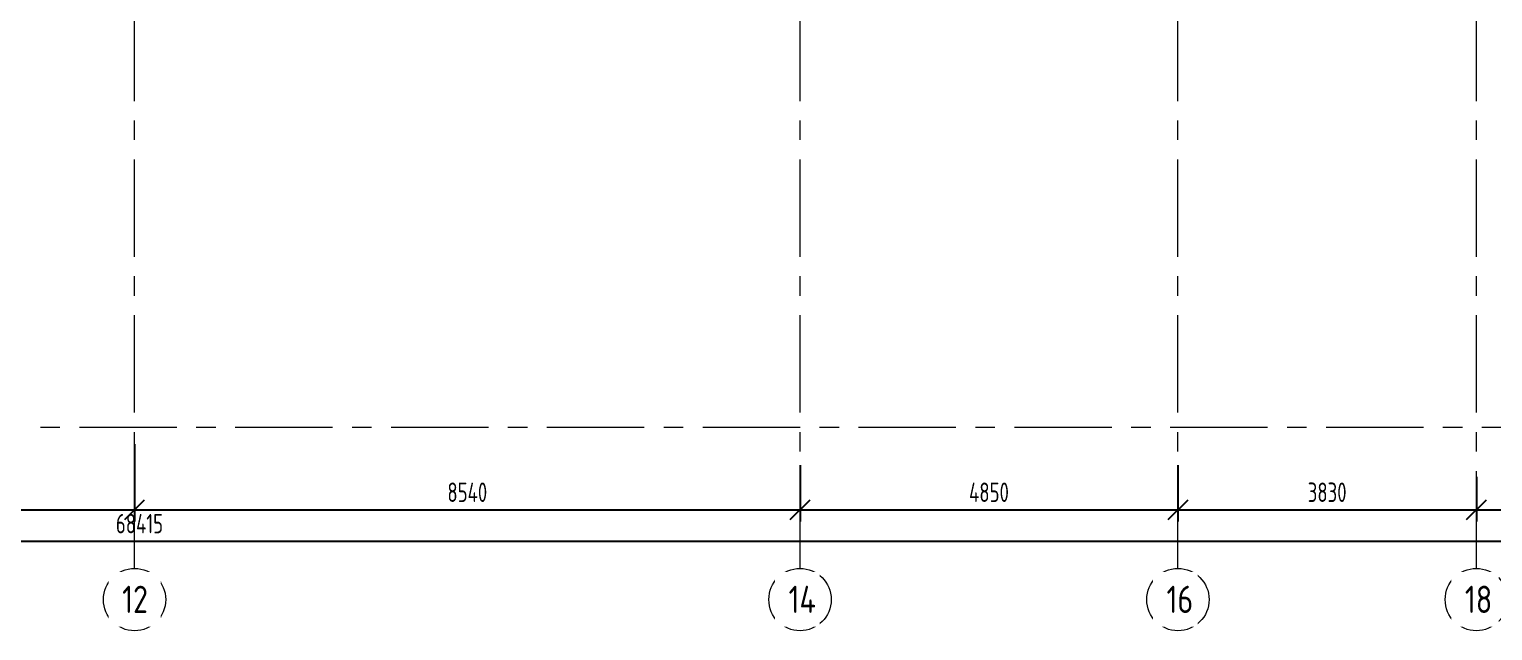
# Model space of a CAD drawing. Header units: millimetres. Extents: x -13407 to 93998, y -2611 to 109271.
# Drawn here: x 32794 to 51575, y -2611 to 5110 of the extents above; entities that cross this region are included whole.
import ezdxf

# ---------------------------------------------------------------- set-up
doc = ezdxf.new("R2010")
doc.units = ezdxf.units.MM
doc.linetypes.add('CENTER', pattern=[2, 1.25, -0.25, 0.25, -0.25])
doc.layers.add('АР_Оси', color=193, linetype='Continuous', lineweight=9)
doc.layers.add('АР_Оси размеры', color=164, linetype='Continuous', lineweight=9)
doc.styles.add('ГОСТ 2.304', font='isocpeur.ttf', dxfattribs={"width": 0.7})
doc.dimstyles.new('СПДС', dxfattribs={"dimscale": 100, "dimtxt": 2.5, "dimasz": 2.5, "dimexe": 1.5, "dimexo": 0, "dimgap": 1, "dimtad": 1, "dimdec": 0, "dimrnd": 1, "dimtxsty": 'ГОСТ 2.304', "dimblk": 'OBLIQUE', "dimcen": 2.5, "dimdle": 1.5, "dimadec": 0, "dimazin": 2, "dimtfac": 0.75, "dimtdec": 0, "dimtmove": 1, "dimatfit": 3, "dimfxl": 1, "dimtolj": 1, "dimarcsym": 1})

# ---------------------------------------------------------------- blocks, each defined once
blk = doc.blocks.new('_Oblique')
at = {"color": 253, "linetype": 'ByBlock', "lineweight": -2}
blk.add_line((-0.5, -0.5), (0.5, 0.5), dxfattribs=at)
blk = doc.blocks.new('*D173')
at = {"layer": 'АР_Оси размеры', "color": 253, "lineweight": -2, "ltscale": 100, "transparency": 16777216}
for p, q in [((25575, -217), (25575, -1209)), ((34145, -217), (34145, -1209)), ((25425, -1059), (34295, -1059))]:
    blk.add_line(p, q, dxfattribs=at)
at = {"layer": 'АР_Оси размеры', "color": 253, "lineweight": -2, "ltscale": 100, "transparency": 16777216, "xscale": 250, "yscale": 250, "zscale": 250, "rotation": 180}
blk.add_blockref('_Oblique', (25575, -1059), dxfattribs=at)
at = {"layer": 'АР_Оси размеры', "color": 253, "lineweight": -2, "ltscale": 100, "transparency": 16777216, "xscale": 250, "yscale": 250, "zscale": 250}
blk.add_blockref('_Oblique', (34145, -1059), dxfattribs=at)
at = {"layer": 'АР_Оси размеры', "color": 253, "ltscale": 100, "transparency": 16777216, "insert": (29860, -834), "char_height": 250, "attachment_point": 5, "style": 'ГОСТ 2.304'}
blk.add_mtext('\\A1;8570', dxfattribs=at)
blk = doc.blocks.new('*D174')
at = {"layer": 'АР_Оси размеры', "color": 253, "lineweight": -2, "ltscale": 100, "transparency": 16777216}
for p, q in [((34145, -217), (34145, -1209)), ((42685, -485), (42685, -1209)), ((33995, -1059), (42835, -1059))]:
    blk.add_line(p, q, dxfattribs=at)
at = {"layer": 'АР_Оси размеры', "color": 253, "lineweight": -2, "ltscale": 100, "transparency": 16777216, "xscale": 250, "yscale": 250, "zscale": 250, "rotation": 180}
blk.add_blockref('_Oblique', (34145, -1059), dxfattribs=at)
at = {"layer": 'АР_Оси размеры', "color": 253, "lineweight": -2, "ltscale": 100, "transparency": 16777216, "xscale": 250, "yscale": 250, "zscale": 250}
blk.add_blockref('_Oblique', (42685, -1059), dxfattribs=at)
at = {"layer": 'АР_Оси размеры', "color": 253, "ltscale": 100, "transparency": 16777216, "insert": (38415, -834), "char_height": 250, "attachment_point": 5, "style": 'ГОСТ 2.304'}
blk.add_mtext('\\A1;8540', dxfattribs=at)
blk = doc.blocks.new('*D175')
at = {"layer": 'АР_Оси размеры', "color": 253, "lineweight": -2, "ltscale": 100, "transparency": 16777216}
for p, q in [((47535, -485), (47535, -1209)), ((51365, -636), (51365, -1209)), ((47385, -1059), (51515, -1059))]:
    blk.add_line(p, q, dxfattribs=at)
at = {"layer": 'АР_Оси размеры', "color": 253, "lineweight": -2, "ltscale": 100, "transparency": 16777216, "xscale": 250, "yscale": 250, "zscale": 250, "rotation": 180}
blk.add_blockref('_Oblique', (47535, -1059), dxfattribs=at)
at = {"layer": 'АР_Оси размеры', "color": 253, "lineweight": -2, "ltscale": 100, "transparency": 16777216, "xscale": 250, "yscale": 250, "zscale": 250}
blk.add_blockref('_Oblique', (51365, -1059), dxfattribs=at)
at = {"layer": 'АР_Оси размеры', "color": 253, "ltscale": 100, "transparency": 16777216, "insert": (49450, -834), "char_height": 250, "attachment_point": 5, "style": 'ГОСТ 2.304'}
blk.add_mtext('\\A1;3830', dxfattribs=at)
blk = doc.blocks.new('*D176')
at = {"layer": 'АР_Оси размеры', "color": 253, "lineweight": -2, "ltscale": 100, "transparency": 16777216}
for p, q in [((51365, -636), (51365, -1209)), ((55515, -636), (55515, -1209)), ((51215, -1059), (55665, -1059))]:
    blk.add_line(p, q, dxfattribs=at)
at = {"layer": 'АР_Оси размеры', "color": 253, "lineweight": -2, "ltscale": 100, "transparency": 16777216, "xscale": 250, "yscale": 250, "zscale": 250, "rotation": 180}
blk.add_blockref('_Oblique', (51365, -1059), dxfattribs=at)
at = {"layer": 'АР_Оси размеры', "color": 253, "lineweight": -2, "ltscale": 100, "transparency": 16777216, "xscale": 250, "yscale": 250, "zscale": 250}
blk.add_blockref('_Oblique', (55515, -1059), dxfattribs=at)
at = {"layer": 'АР_Оси размеры', "color": 253, "ltscale": 100, "transparency": 16777216, "insert": (53440, -834), "char_height": 250, "attachment_point": 5, "style": 'ГОСТ 2.304'}
blk.add_mtext('\\A1;4150', dxfattribs=at)
blk = doc.blocks.new('*D179')
at = {"layer": 'АР_Оси размеры', "color": 253, "lineweight": -2, "ltscale": 100, "transparency": 16777216}
for p, q in [((42685, -485), (42685, -1209)), ((47535, -485), (47535, -1209)), ((42535, -1059), (47685, -1059))]:
    blk.add_line(p, q, dxfattribs=at)
at = {"layer": 'АР_Оси размеры', "color": 253, "lineweight": -2, "ltscale": 100, "transparency": 16777216, "xscale": 250, "yscale": 250, "zscale": 250, "rotation": 180}
blk.add_blockref('_Oblique', (42685, -1059), dxfattribs=at)
at = {"layer": 'АР_Оси размеры', "color": 253, "lineweight": -2, "ltscale": 100, "transparency": 16777216, "xscale": 250, "yscale": 250, "zscale": 250}
blk.add_blockref('_Oblique', (47535, -1059), dxfattribs=at)
at = {"layer": 'АР_Оси размеры', "color": 253, "ltscale": 100, "transparency": 16777216, "insert": (45110, -834), "char_height": 250, "attachment_point": 5, "style": 'ГОСТ 2.304'}
blk.add_mtext('\\A1;4850', dxfattribs=at)
blk = doc.blocks.new('*D199')
at = {"layer": 'АР_Оси размеры', "color": 253, "lineweight": -2, "ltscale": 100, "transparency": 16777216}
for p, q in [((0, -1786), (0, -1311)), ((68415, -1786), (68415, -1311)), ((-150, -1461), (68565, -1461))]:
    blk.add_line(p, q, dxfattribs=at)
at = {"layer": 'АР_Оси размеры', "color": 253, "lineweight": -2, "ltscale": 100, "transparency": 16777216, "xscale": 250, "yscale": 250, "zscale": 250, "rotation": 180}
blk.add_blockref('_Oblique', (0, -1461), dxfattribs=at)
at = {"layer": 'АР_Оси размеры', "color": 253, "lineweight": -2, "ltscale": 100, "transparency": 16777216, "xscale": 250, "yscale": 250, "zscale": 250}
blk.add_blockref('_Oblique', (68415, -1461), dxfattribs=at)
at = {"layer": 'АР_Оси размеры', "color": 253, "ltscale": 100, "transparency": 16777216, "insert": (34208, -1236), "char_height": 250, "attachment_point": 5, "style": 'ГОСТ 2.304'}
blk.add_mtext('\\A1;68415', dxfattribs=at)

msp = doc.modelspace()

# ---------------------------------------------------------------- linework, layer by layer
at = {"layer": 'АР_Оси', "color": 253, "linetype": 'CENTER', "ltscale": 1000}
for p, q in [((34145, -1811.3), (34145, 32496.2)), ((42685, -1811.3), (42685, 32496.2)), ((47535, -1811.3), (47535, 32496.2)), ((51365, -1811.3), (51365, 32496.2)), ((-12563.8, 0), (71033.4, 0))]:
    msp.add_line(p, q, dxfattribs=at)
at = {"layer": 'АР_Оси', "color": 253, "ltscale": 0.5}
for centre in [(34145, -2211.3), (42685, -2211.3), (47535, -2211.3), (51365, -2211.3)]:
    msp.add_circle(centre, 400, dxfattribs=at)

# ---------------------------------------------------------------- dimensions: what is measured, and where the dimension line sits
at = {"layer": 'АР_Оси размеры', "color": 253, "ltscale": 100}
for base, p1, p2, picture, middle in [((34145, -1058.6), (25575, -216.8), (34145, -216.8), '*D173', (29860, -833.6)), ((42685, -1058.6), (34145, -216.8), (42685, -484.7), '*D174', (38415, -833.6)), ((47535, -1058.6), (42685, -484.7), (47535, -484.7), '*D179', (45110, -833.6)), ((51365, -1058.6), (47535, -484.7), (51365, -636.5), '*D175', (49450, -833.6)), ((55515, -1058.6), (51365, -636.5), (55515, -636.5), '*D176', (53440, -833.6))]:
    dim = msp.add_linear_dim(base=base, p1=p1, p2=p2, dimstyle='СПДС', override={"dimclrd": 253, "dimclre": 253, "dimclrt": 253}, dxfattribs=at)
    dim.commit()
    dim.dimension.update_dxf_attribs({"geometry": picture, "text_midpoint": middle})

# ---------------------------------------------------------------- next in the draw order: texts
at = {"layer": 'АР_Оси', "color": 253, "char_height": 350, "attachment_point": 1, "line_spacing_factor": 1.149209, "style": 'ГОСТ 2.304', "bg_fill": 2}
for s, insert, width in [('{\\W0.8;12}', (33985.5, -2033.5), 318.218), ('{\\W0.8;14}', (42538.4, -2033.5), 224.236), ('{\\W0.8;16}', (47388.4, -2033.5), 224.236), ('{\\W0.8;18}', (51217.5, -2033.5), 258.628)]:
    msp.add_mtext(s, dxfattribs=dict(at, insert=insert, width=width))

# ---------------------------------------------------------------- next in the draw order: dimensions: what is measured, and where the dimension line sits
at = {"layer": 'АР_Оси размеры', "color": 253, "ltscale": 100}
dim = msp.add_linear_dim(base=(68415, -1460.7), p1=(0, -1786.3), p2=(68415, -1786.3), dimstyle='СПДС', override={"dimclrd": 253, "dimclre": 253, "dimclrt": 253}, dxfattribs=at)
dim.commit()
dim.dimension.update_dxf_attribs({"geometry": '*D199', "text_midpoint": (34207.5, -1235.7)})

doc.saveas('drawing.dxf')
